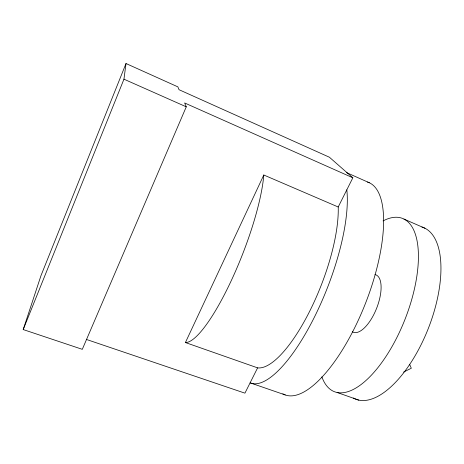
<?xml version="1.0" encoding="UTF-8"?>
<svg xmlns="http://www.w3.org/2000/svg" width="464" height="464" viewBox="0 0 464 464"><rect width="100%" height="100%" fill="white"/><g stroke="black" fill="none" stroke-linecap="round" stroke-linejoin="round"><path stroke-width="0.7" d="M352.849 177.787L184.637 102.956L186.267 106.824L82.302 349.334L23.2 329.562L123.952 79.182L126.011 63.527L177.845 86.855L179.046 89.709L329.411 157.232L352.849 177.787L338.215 206.996A99.389 31.465 -68.5 0 1 309.79 311.025A99.389 31.465 -68.5 0 1 257.607 367.865L244.934 393.153L86.64 339.52M23.2 329.562L41.029 275.494L126.011 63.527M257.607 367.865L185.414 342.536L263.801 175.003L338.215 206.996M403.576 372.076L411.313 368.242L409.584 364.257M250.108 382.835L285.267 394.951M337.131 392.486L358.782 400.113M403.97 219.078L424.931 228.236M123.952 79.182L186.267 106.824M346.411 172.544L369.35 182.77M346.805 189.851L346.939 191.127A115.745 36.743 -68.5 0 1 314.203 317.538A115.745 36.743 -68.5 0 1 250.705 383.073M421.915 227.035A92.249 41.563 -68.5 0 1 427.779 329.805A92.249 41.563 -68.5 0 1 353.324 398.031M367.471 182.05A114.132 41.487 -68.5 0 1 364.727 305.277A114.132 41.487 -68.5 0 1 282.831 393.814M263.801 175.003A102.26 22.568 -68.5 0 1 231.136 280.923A102.26 22.568 -68.5 0 1 185.414 342.536M374.982 274.578A30.833 12.922 -68.5 0 1 376.542 308.49A30.833 12.922 -68.5 0 1 352.28 331.696M383.067 220.916A93.084 39.249 -68.5 0 1 405.066 319.18A93.084 39.249 -68.5 0 1 321.871 376.861"/></g></svg>
